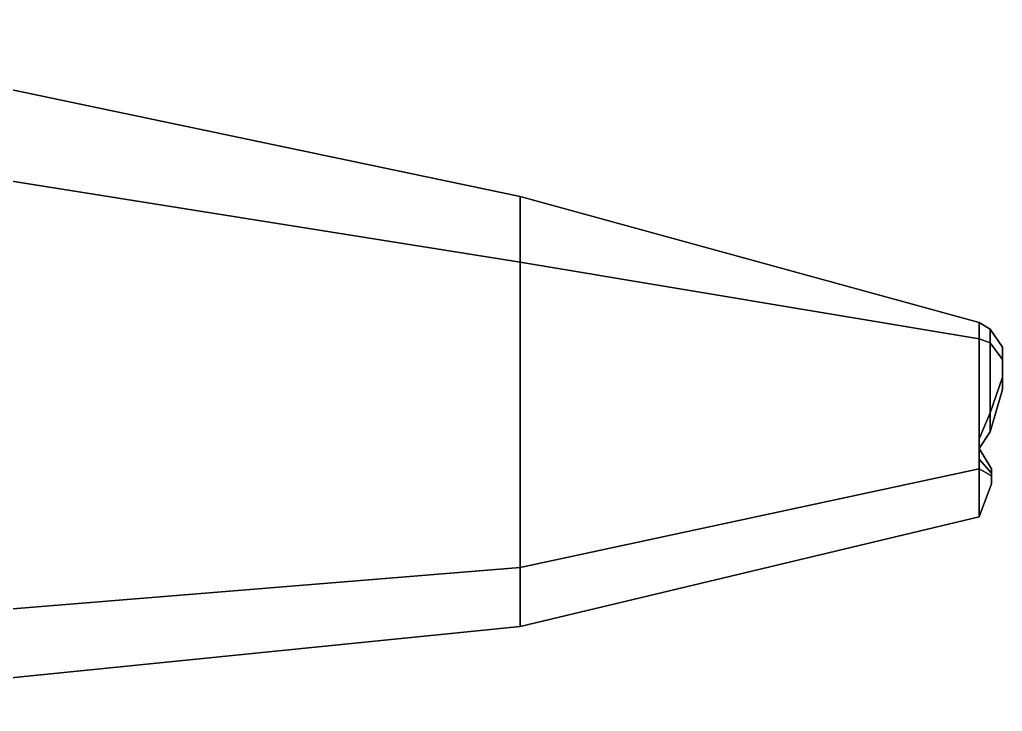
# Model space of a CAD drawing. Header units: millimetres. Extents: x -11.1 to 11.1, y -9.1 to 41.6.
# Drawn here: x 3.87 to 11.05, y -0.61 to 4.44 of the extents above; entities that cross this region are included whole.
import ezdxf

# ---------------------------------------------------------------- set-up
doc = ezdxf.new("R2010")
doc.units = ezdxf.units.MM
doc.layers.add('wing1', color=5, linetype='Continuous')

msp = doc.modelspace()

# ---------------------------------------------------------------- linework, layer by layer
at = {"layer": 'wing1'}
for points in [[(1.37, 3.65, -0.07), (7.53, 2.67, 0.37), (7.53, 3.15, 0.17), (1.37, 4.44, -0.47)], [(1.37, 4.44, -0.47), (7.53, 3.15, 0.17), (7.53, 2.67, -0.06), (1.37, 3.65, -0.84)], [(1.37, -0.06, -0.07), (7.53, 0.44, 0.37), (7.53, 2.67, 0.37), (1.37, 3.65, -0.07)], [(7.53, 2.67, -0.06), (7.53, 0.44, -0.06), (1.37, -0.06, -0.84), (1.37, 3.65, -0.84)], [(7.53, 2.67, 0.37), (10.88, 2.11, 0.6), (10.88, 2.23, 0.52), (7.53, 3.15, 0.17)], [(7.53, 3.15, 0.17), (10.88, 2.23, 0.52), (10.88, 2.11, 0.39), (7.53, 2.67, -0.06)], [(7.53, 0.44, 0.37), (10.88, 1.16, 0.6), (10.88, 2.11, 0.6), (7.53, 2.67, 0.37)], [(10.88, 2.11, 0.39), (10.88, 1.16, 0.39), (7.53, 0.44, -0.06), (7.53, 2.67, -0.06)], [(10.88, 2.11, 0.6), (10.96, 2.08, 0.6), (10.96, 2.18, 0.53), (10.88, 2.23, 0.52)], [(10.88, 2.23, 0.52), (10.96, 2.18, 0.53), (10.96, 2.08, 0.41), (10.88, 2.11, 0.39)], [(10.96, 2.08, 0.6), (11.05, 1.96, 0.59), (11.05, 2.05, 0.56), (10.96, 2.18, 0.53)], [(10.96, 2.18, 0.53), (11.05, 2.05, 0.56), (11.05, 1.96, 0.53), (10.96, 2.08, 0.41)], [(10.88, 1.38, 0.6), (10.96, 1.57, 0.6), (10.96, 2.08, 0.6), (10.88, 2.11, 0.6)], [(10.96, 2.08, 0.41), (10.96, 1.57, 0.41), (10.88, 1.38, 0.39), (10.88, 2.11, 0.39)], [(10.96, 1.57, 0.6), (11.05, 1.83, 0.59), (11.05, 1.96, 0.59), (10.96, 2.08, 0.6)], [(11.05, 1.96, 0.53), (11.05, 1.83, 0.53), (10.96, 1.57, 0.41), (10.96, 2.08, 0.41)], [(11.05, 1.96, 0.59), (11.05, 1.83, 0.59), (11.05, 1.74, 0.56), (11.05, 2.05, 0.56)], [(11.05, 2.05, 0.56), (11.05, 1.74, 0.56), (11.05, 1.83, 0.53), (11.05, 1.96, 0.53)], [(10.96, 1.43, 0.53), (11.05, 1.74, 0.56), (11.05, 1.83, 0.59), (10.96, 1.57, 0.6)], [(10.96, 1.57, 0.41), (11.05, 1.83, 0.53), (11.05, 1.74, 0.56), (10.96, 1.43, 0.53)], [(10.88, 1.31, 0.52), (10.96, 1.43, 0.53), (10.96, 1.57, 0.6), (10.88, 1.38, 0.6)], [(10.88, 1.38, 0.39), (10.96, 1.57, 0.41), (10.96, 1.43, 0.53), (10.88, 1.31, 0.52)], [(10.88, 1.23, 0.6), (10.97, 1.13, 0.6), (10.97, 1.16, 0.53), (10.88, 1.31, 0.52)], [(10.88, 1.31, 0.52), (10.97, 1.16, 0.53), (10.97, 1.13, 0.41), (10.88, 1.23, 0.39)], [(10.88, 1.16, 0.6), (10.97, 1.11, 0.6), (10.97, 1.13, 0.6), (10.88, 1.23, 0.6)], [(10.97, 1.13, 0.41), (10.97, 1.11, 0.41), (10.88, 1.16, 0.39), (10.88, 1.23, 0.39)], [(7.53, 0.01, 0.17), (10.88, 0.81, 0.52), (10.88, 1.16, 0.6), (7.53, 0.44, 0.37)], [(7.53, 0.44, -0.06), (10.88, 1.16, 0.39), (10.88, 0.81, 0.52), (7.53, 0.01, 0.17)], [(10.88, 0.81, 0.52), (10.97, 1.05, 0.53), (10.97, 1.11, 0.6), (10.88, 1.16, 0.6)], [(10.88, 1.16, 0.39), (10.97, 1.11, 0.41), (10.97, 1.05, 0.53), (10.88, 0.81, 0.52)], [(10.97, 1.13, 0.6), (10.97, 1.11, 0.6), (10.97, 1.05, 0.53), (10.97, 1.16, 0.53)], [(10.97, 1.16, 0.53), (10.97, 1.05, 0.53), (10.97, 1.11, 0.41), (10.97, 1.13, 0.41)], [(1.37, -0.61, -0.47), (7.53, 0.01, 0.17), (7.53, 0.44, 0.37), (1.37, -0.06, -0.07)], [(1.37, -0.06, -0.84), (7.53, 0.44, -0.06), (7.53, 0.01, 0.17), (1.37, -0.61, -0.47)]]:
    msp.add_3dface(points, dxfattribs=at)

doc.saveas('drawing.dxf')
